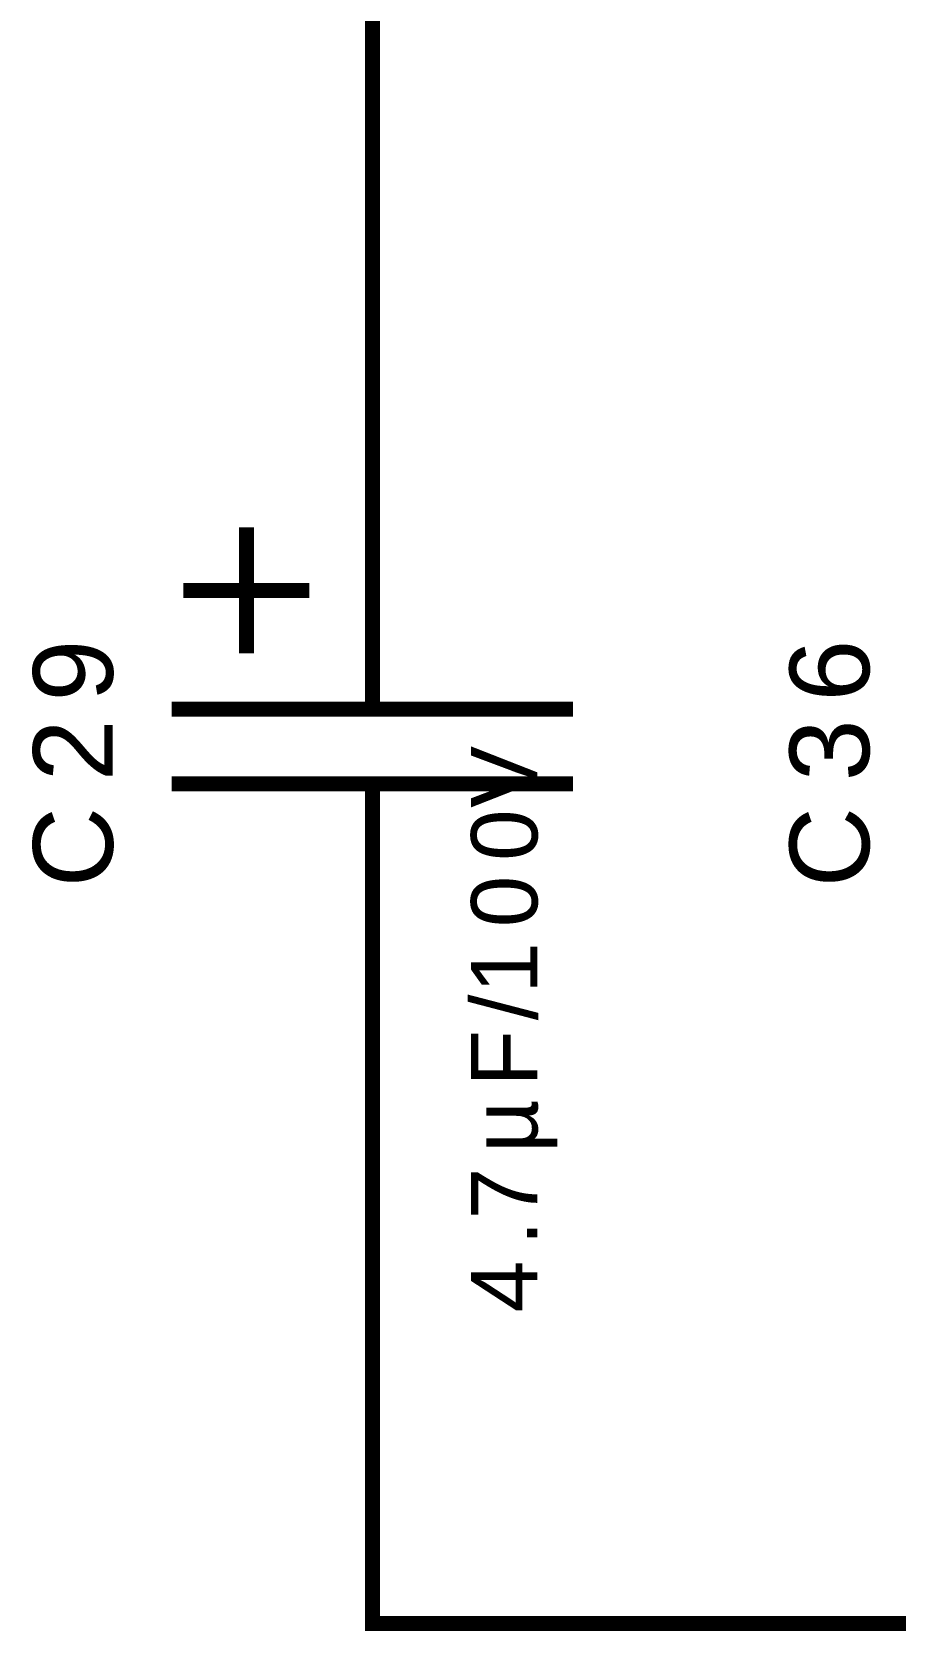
# Model space of a CAD drawing. Header units: millimetres. Extents: x -2024 to 917, y -725 to 13.
# Drawn here: x 270.38 to 287.6, y -218.94 to -187.03 of the extents above; entities that cross this region are included whole.
import ezdxf

# ---------------------------------------------------------------- set-up
doc = ezdxf.new("R2010")
doc.units = ezdxf.units.MM
doc.layers.add('Sheet', color=255, linetype='Continuous')
doc.styles.get("Standard").update_dxf_attribs({"font": 'arial.ttf'})

msp = doc.modelspace()

# ---------------------------------------------------------------- linework, layer by layer
at = {"layer": 'Sheet', "const_width": 0.3}
for points in [[(277.171, -181.285), (277.171, -183.785), (277.171, -197.546)], [(274.656, -199.434), (274.656, -196.917)], [(277.171, -200.543), (277.171, -197.546)], [(273.398, -198.175), (275.914, -198.175)], [(273.166, -200.543), (281.177, -200.543)], [(273.166, -202.033), (281.177, -202.033)], [(277.171, -202.033), (277.171, -205.047)], [(277.171, -205.047), (277.171, -218.791), (292.167, -218.791), (307.162, -218.791), (319.658, -218.791), (337.136, -218.791)]]:
    msp.add_lwpolyline(points, dxfattribs=at)

# ---------------------------------------------------------------- texts
at = {"layer": 'Sheet'}
for s, height, p in [('9', 1.59, (271.991, -200.394)), ('6', 1.59, (287.086, -200.394)), ('2', 1.59, (271.991, -201.984)), ('3', 1.59, (287.086, -201.984)), ('V', 1.325, (280.465, -202.514)), ('C', 1.59, (271.991, -204.103)), ('0', 1.325, (280.465, -203.573)), ('C', 1.59, (287.086, -204.103)), ('0', 1.325, (280.465, -204.898)), ('1', 1.325, (280.465, -206.223)), ('/', 1.325, (280.465, -206.753)), ('F', 1.325, (280.465, -208.077)), ('µ', 1.325, (280.465, -209.402)), ('7', 1.325, (280.465, -210.727)), ('.', 1.325, (280.465, -211.257)), ('4', 1.325, (280.465, -212.581))]:
    msp.add_text(s, height=height, rotation=90, dxfattribs=at).set_placement(p)

doc.saveas('drawing.dxf')
